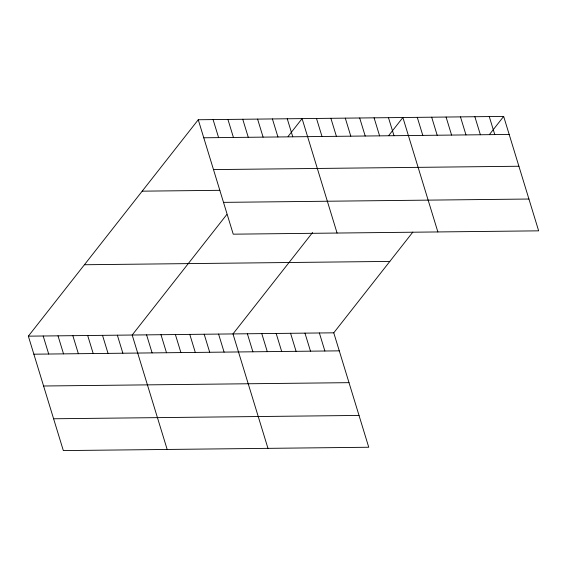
<?xml version="1.0" encoding="UTF-8"?>
<svg xmlns="http://www.w3.org/2000/svg" width="567" height="567" viewBox="0 0 567 567"><rect width="100%" height="100%" fill="white"/><g stroke="black" fill="none" stroke-linecap="round" stroke-linejoin="round"><path stroke-width="0.85" d="M412.833 232.109L333.765 332.822L368.748 447.25L63.334 450.588L28.35 336.16L198.252 119.75L503.666 116.412L538.65 230.84L233.235 234.178L198.252 119.75M226.772 214.56L132.189 335.026L167.173 449.454M288.079 136.47L302.091 118.616L337.074 233.044M312.58 232.534L232.98 333.92L267.964 448.348M388.863 135.371L402.882 117.518L437.866 231.946M489.647 134.266L503.666 116.412M203.766 137.781L509.18 134.443M213.49 169.597L518.904 166.251M142.182 191.164L219.847 190.321M223.511 202.369L528.926 199.031M84.419 264.746L389.834 261.408M28.35 336.16L333.765 332.822M33.864 354.191L339.279 350.853M43.588 385.999L349.003 382.661M53.61 418.772L359.024 415.434M489.271 116.568L494.778 134.599M474.87 116.731L480.384 134.762M460.475 116.887L465.982 134.918M446.073 117.043L451.587 135.074M431.678 117.199L437.185 135.23M417.277 117.362L422.791 135.385M388.48 117.674L393.994 135.704M374.085 117.83L379.592 135.86M359.684 117.986L365.198 136.016M345.289 118.149L350.796 136.179M330.887 118.305L336.401 136.335M316.492 118.46L321.999 136.491M287.256 118.779L292.77 136.81M272.422 118.942L277.936 136.973M257.588 119.105L263.102 137.136M319.37 332.978L324.877 351.008M242.754 119.268L248.268 137.299M304.968 333.134L310.482 351.164M227.92 119.431L233.434 137.462M290.573 333.29L296.08 351.32M213.086 119.594L218.6 137.618M276.172 333.453L281.686 351.483M261.777 333.609L267.284 351.639M247.375 333.765L252.889 351.795M218.578 334.076L224.093 352.107M204.184 334.239L209.698 352.27M189.782 334.395L195.296 352.426M175.387 334.551L180.901 352.582M160.985 334.707L166.5 352.738M146.591 334.87L152.105 352.894M117.355 335.189L122.869 353.22M102.521 335.352L108.035 353.376M87.687 335.508L93.201 353.539M72.852 335.671L78.366 353.702M58.018 335.834L63.532 353.865M43.184 335.997L48.698 354.028"/></g></svg>
